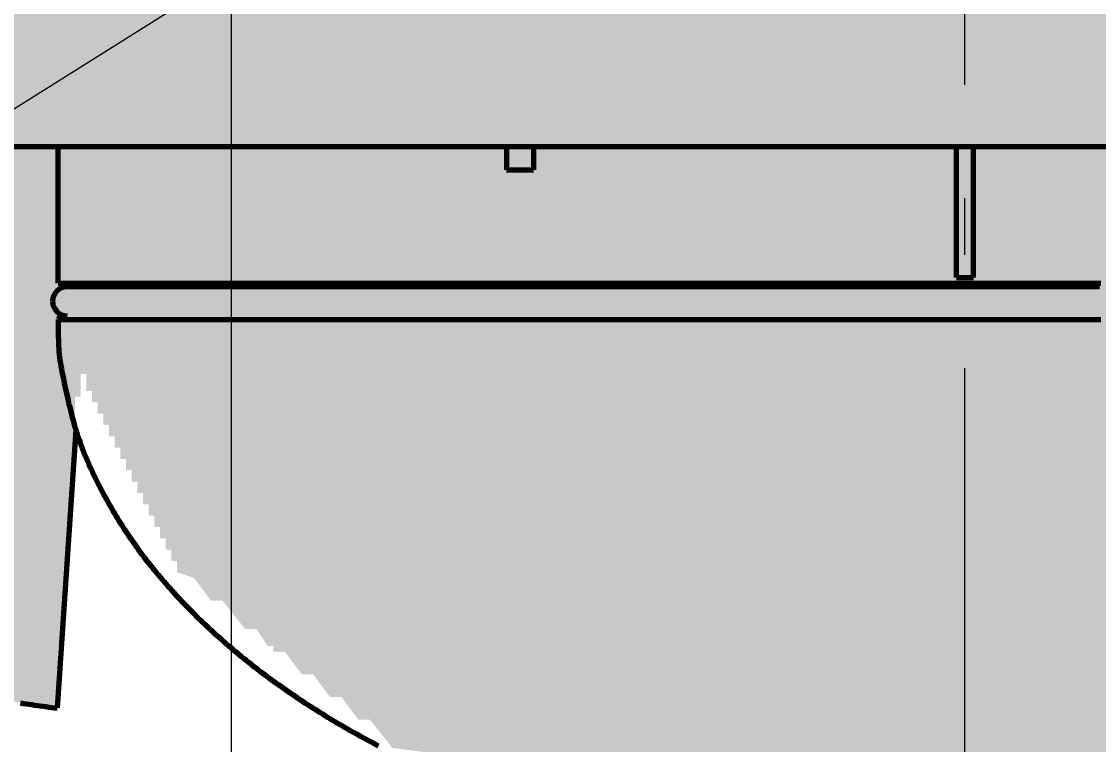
# Model space of a CAD drawing. Header units: millimetres. Extents: x 0 to 2382, y 0 to 420.
# Drawn here: x 2161.36 to 2180.36, y 234.36 to 247.11 of the extents above; entities that cross this region are included whole.
import ezdxf

# ---------------------------------------------------------------- set-up
doc = ezdxf.new("R2010")
doc.units = ezdxf.units.MM
doc.linetypes.add('IRAM-F-TRAZO-PUNTO', pattern=[20, 15, -2, 1, -2])
for name, color, linetype, lineweight in [('01-VISIBLE', 7, 'CONTINUOUS', 70), ('03-EJE', 1, 'IRAM-F-TRAZO-PUNTO', 18), ('04-COTA', 3, 'CONTINUOUS', 18), ('08-FINA', 5, 'CONTINUOUS', 18), ('13-GRAFICA', 30, 'CONTINUOUS', 18)]:
    doc.layers.add(name, color=color, linetype=linetype, lineweight=lineweight)
doc.styles.add('ISO3098', font='isocpeur.ttf')
doc.dimstyles.new('FLAMA-IRAM', dxfattribs={"dimtxt": 3.5, "dimasz": 3.5, "dimexe": 2, "dimexo": 1.5, "dimgap": 1, "dimtad": 1, "dimdec": 1, "dimtxsty": 'ISO3098', "dimblk": 'IRAM_FLECHA', "dimblk1": 'IRAM_FLECHA', "dimblk2": 'IRAM_FLECHA', "dimcen": 2.5, "dimclrd": 256, "dimclre": 256, "dimclrt": 256, "dimazin": 3, "dimtfac": 1, "dimtmove": 0, "dimatfit": 3, "dimlwd": 18, "dimlwe": 18})

# ---------------------------------------------------------------- blocks, each defined once
blk = doc.blocks.new('IRAM_FLECHA')
blk.add_solid([(0, 0), (-1, 0.125), (-1, -0.125)])

msp = doc.modelspace()

# ---------------------------------------------------------------- hatches: boundary and pattern name
at = {"layer": '13-GRAFICA', "true_color": 0xb21820}
h = msp.add_hatch(color=7, dxfattribs=at)
h.dxf.hatch_style = 1
h.paths.add_polyline_path([(2159.8, 244.9), (2159.8, 248.1), (2196.2, 248.1), (2196.2, 244.9)])
at = {"layer": '13-GRAFICA', "true_color": 0x202020}
h = msp.add_hatch(color=7, dxfattribs=at)
h.dxf.hatch_style = 1
h.paths.add_polyline_path([(2159.4, 244.5), (2159.8, 244.5), (2159.8, 244.9), (2162, 244.9), (2162, 242.5), (2162.3, 242.5), (2162.3, 242.4), (2162, 242.4), (2162, 242.3), (2161.9, 242.3), (2161.9, 242), (2162, 242), (2162, 241.7), (2162.1, 241.7), (2162.1, 241.5), (2162.2, 241.5), (2162.2, 241.3), (2162.3, 241.3), (2162.3, 241.1), (2162.4, 241.1), (2162.4, 240.5), (2162.3, 240.5), (2162.3, 239), (2162.2, 239), (2162.2, 237.5), (2162.1, 237.5), (2162.1, 236.1), (2162, 236.1), (2162, 235), (2159.4, 235.4)])
at = {"layer": '13-GRAFICA', "true_color": 0xb21820}
h = msp.add_hatch(color=7, dxfattribs=at)
h.dxf.hatch_style = 1
h.paths.add_polyline_path([(2169.9, 244.9), (2169.9, 244.5), (2170.4, 244.5), (2170.4, 244.9), (2177.8, 244.9), (2177.8, 242.6), (2178.2, 242.6), (2178.2, 244.9), (2185.6, 244.9), (2185.6, 244.5), (2186.1, 244.5), (2186.1, 244.9), (2194, 244.9), (2194, 242.5), (2162, 242.5), (2162, 244.9)])
h = msp.add_hatch(color=7, dxfattribs=at)
h.dxf.hatch_style = 1
h.paths.add_polyline_path([(2170.4, 244.5), (2169.9, 244.5), (2169.9, 244.9), (2170.4, 244.9)])
h = msp.add_hatch(color=7, dxfattribs=at)
h.dxf.hatch_style = 1
h.paths.add_polyline_path([(2178.2, 242.6), (2177.8, 242.6), (2177.8, 244.9), (2178.2, 244.9)])
h = msp.add_hatch(color=7, dxfattribs=at)
h.dxf.hatch_style = 1
h.paths.add_polyline_path([(2193.7, 242.5), (2193.7, 242.4), (2162.3, 242.4), (2162.3, 242.5)])
h = msp.add_hatch(color=7, dxfattribs=at)
h.dxf.hatch_style = 1
h.paths.add_polyline_path([(2162, 242.3), (2162, 242.4), (2194, 242.4), (2194, 242.3), (2194.1, 242.3), (2194.1, 242), (2161.9, 242), (2161.9, 242.3)])
h = msp.add_hatch(color=7, dxfattribs=at)
h.dxf.hatch_style = 1
h.paths.add_polyline_path([(2176.9, 232.2), (2176.9, 232.3), (2176.5, 232.3), (2176.5, 232.4), (2176.1, 232.4), (2176.1, 232.5), (2175.6, 232.5), (2175.6, 232.6), (2173.1, 232.8), (2173.1, 232.9), (2172.2, 233.1), (2172.2, 233.2), (2172, 233.2), (2172, 233.3), (2171.1, 233.5), (2171.1, 233.6), (2170.9, 233.6), (2170.9, 233.7), (2170.5, 233.7), (2170.5, 233.8), (2170, 233.8), (2170, 233.9), (2169.6, 233.9), (2169.6, 234), (2169.2, 234), (2169.2, 234.1), (2168.7, 234.1), (2168.7, 234.2), (2167.9, 234.3), (2167.5, 234.8), (2167.3, 234.8), (2167, 235.2), (2166.8, 235.2), (2166.5, 235.6), (2166.3, 235.6), (2166, 236), (2165.8, 236), (2165.8, 236.1), (2165.7, 236.1), (2165.5, 236.4), (2165.3, 236.4), (2164.9, 236.9), (2164.7, 236.9), (2164.4, 237.3), (2164.1, 237.4), (2164.1, 237.6), (2164, 237.6), (2164, 237.8), (2163.9, 237.8), (2163.9, 238), (2163.8, 238), (2163.8, 238.2), (2163.7, 238.2), (2163.7, 238.4), (2163.6, 238.4), (2163.6, 238.6), (2163.5, 238.6), (2163.5, 238.8), (2163.4, 238.8), (2163.4, 239), (2163.3, 239), (2163.3, 239.2), (2163.2, 239.2), (2163.2, 239.4), (2163.1, 239.4), (2163.1, 239.6), (2163, 239.6), (2163, 239.8), (2162.9, 239.8), (2162.9, 240), (2162.8, 240), (2162.8, 240.2), (2162.7, 240.2), (2162.7, 240.4), (2162.6, 240.4), (2162.6, 240.6), (2162.5, 240.6), (2162.5, 240.9), (2162.4, 240.9), (2162.4, 241.1), (2162.3, 241.1), (2162.3, 241.3), (2162.2, 241.3), (2162.2, 241.5), (2162.1, 241.5), (2162.1, 241.7), (2162, 241.7), (2162, 242), (2194, 242), (2194, 241), (2193.9, 241), (2193.9, 240.6), (2193.8, 240.6), (2193.7, 239.9), (2193.6, 239.9), (2193.6, 239.7), (2193.5, 239.7), (2193.5, 239.4), (2193.4, 239.4), (2193.3, 238.9), (2193.1, 238.8), (2193, 238.4), (2192.8, 238.3), (2192.8, 238.1), (2192.6, 238), (2192.6, 237.8), (2192.4, 237.7), (2192.4, 237.5), (2191.2, 236.4), (2191.2, 236.2), (2191, 236.2), (2190.9, 236), (2190.7, 236), (2190.6, 235.8), (2190.4, 235.8), (2190.3, 235.6), (2190.1, 235.6), (2190, 235.4), (2189.8, 235.4), (2189.7, 235.2), (2189.5, 235.2), (2189.4, 235), (2189.2, 235), (2189.1, 234.8), (2188.9, 234.8), (2188.9, 234.7), (2188.8, 234.7), (2188.7, 234.5), (2188.5, 234.5), (2188.4, 234.3), (2188.1, 234.3), (2188.1, 234.2), (2187.9, 234.2), (2187.9, 234.1), (2187.3, 234), (2187.3, 233.9), (2187.1, 233.9), (2187.1, 233.8), (2186.5, 233.7), (2186.5, 233.6), (2186.3, 233.6), (2186.3, 233.5), (2185.7, 233.4), (2185.7, 233.3), (2185.5, 233.3), (2185.5, 233.2), (2184.9, 233.1), (2184.9, 233), (2184.4, 232.9), (2184.4, 232.8), (2184.1, 232.8), (2184.1, 232.7), (2183.3, 232.7), (2183.3, 232.6), (2182.5, 232.6), (2182.5, 232.5), (2181.7, 232.5), (2181.7, 232.4), (2180.9, 232.4), (2180.9, 232.3), (2180, 232.3), (2180, 232.2), (2179.2, 232.2), (2179.2, 232.1), (2178.4, 232.1), (2178.4, 232), (2177.8, 232), (2177.8, 232.1)])

# ---------------------------------------------------------------- linework, layer by layer
at = {"layer": '01-VISIBLE'}
for p, q in [((2159.8, 244.912), (2196.2, 244.912)), ((2162, 242.5), (2162, 244.912)), ((2169.912, 244.912), (2169.912, 244.5)), ((2170.387, 244.912), (2170.387, 244.5)), ((2177.85, 242.6), (2177.85, 244.912)), ((2178.15, 242.6), (2178.15, 244.912)), ((2169.912, 244.5), (2170.387, 244.5)), ((2162.32, 242.5), (2162.288, 242.436)), ((2177.85, 242.6), (2178.15, 242.6)), ((2162.046, 241.951), (2162, 241.86)), ((2162.316, 239.908), (2161.985, 235.001))]:
    msp.add_line(p, q, dxfattribs=at)
for points in [[(2162, 242.5), (2162.08, 242.5), (2162.16, 242.5), (2162.24, 242.5), (2162.32, 242.5), (2162.4, 242.5), (2162.48, 242.5), (2162.56, 242.5), (2162.64, 242.5), (2162.72, 242.5), (2162.8, 242.5), (2162.88, 242.5), (2162.96, 242.5), (2163.04, 242.5), (2163.12, 242.5), (2163.2, 242.5), (2163.28, 242.5), (2163.36, 242.5), (2163.44, 242.5), (2163.52, 242.5), (2163.6, 242.5), (2163.68, 242.5), (2163.76, 242.5), (2163.84, 242.5), (2163.92, 242.5), (2164, 242.5), (2164.08, 242.5), (2164.16, 242.5), (2164.24, 242.5), (2164.32, 242.5), (2164.4, 242.5), (2164.48, 242.5), (2164.56, 242.5), (2164.64, 242.5), (2164.72, 242.5), (2164.8, 242.5), (2164.88, 242.5), (2164.96, 242.5), (2165.04, 242.5), (2165.12, 242.5), (2165.2, 242.5), (2165.28, 242.5), (2165.36, 242.5), (2165.44, 242.5), (2165.52, 242.5), (2165.6, 242.5), (2165.68, 242.5), (2165.76, 242.5), (2165.84, 242.5), (2165.92, 242.5), (2166, 242.5), (2166.08, 242.5), (2166.16, 242.5), (2166.24, 242.5), (2166.32, 242.5), (2166.4, 242.5), (2166.48, 242.5), (2166.56, 242.5), (2166.64, 242.5), (2166.72, 242.5), (2166.8, 242.5), (2166.88, 242.5), (2166.96, 242.5), (2167.04, 242.5), (2167.12, 242.5), (2167.2, 242.5), (2167.28, 242.5), (2167.36, 242.5), (2167.44, 242.5), (2167.52, 242.5), (2167.6, 242.5), (2167.68, 242.5), (2167.76, 242.5), (2167.84, 242.5), (2167.92, 242.5), (2168, 242.5), (2168.08, 242.5), (2168.16, 242.5), (2168.24, 242.5), (2168.32, 242.5), (2168.4, 242.5), (2168.48, 242.5), (2168.56, 242.5), (2168.64, 242.5), (2168.72, 242.5), (2168.8, 242.5), (2168.88, 242.5), (2168.96, 242.5), (2169.04, 242.5), (2169.12, 242.5), (2169.2, 242.5), (2169.28, 242.5), (2169.36, 242.5), (2169.44, 242.5), (2169.52, 242.5), (2169.6, 242.5), (2169.68, 242.5), (2169.76, 242.5), (2169.84, 242.5), (2169.92, 242.5), (2170, 242.5), (2170.08, 242.5), (2170.16, 242.5), (2170.24, 242.5), (2170.32, 242.5), (2170.4, 242.5), (2170.48, 242.5), (2170.56, 242.5), (2170.64, 242.5), (2170.72, 242.5), (2170.8, 242.5), (2170.88, 242.5), (2170.96, 242.5), (2171.04, 242.5), (2171.12, 242.5), (2171.2, 242.5), (2171.28, 242.5), (2171.36, 242.5), (2171.44, 242.5), (2171.52, 242.5), (2171.6, 242.5), (2171.68, 242.5), (2171.76, 242.5), (2171.84, 242.5), (2171.92, 242.5), (2172, 242.5), (2172.08, 242.5), (2172.16, 242.5), (2172.24, 242.5), (2172.32, 242.5), (2172.4, 242.5), (2172.48, 242.5), (2172.56, 242.5), (2172.64, 242.5), (2172.72, 242.5), (2172.8, 242.5), (2172.88, 242.5), (2172.96, 242.5), (2173.04, 242.5), (2173.12, 242.5), (2173.2, 242.5), (2173.28, 242.5), (2173.36, 242.5), (2173.44, 242.5), (2173.52, 242.5), (2173.6, 242.5), (2173.68, 242.5), (2173.76, 242.5), (2173.84, 242.5), (2173.92, 242.5), (2174, 242.5), (2174.08, 242.5), (2174.16, 242.5), (2174.24, 242.5), (2174.32, 242.5), (2174.4, 242.5), (2174.48, 242.5), (2174.56, 242.5), (2174.64, 242.5), (2174.72, 242.5), (2174.8, 242.5), (2174.88, 242.5), (2174.96, 242.5), (2175.04, 242.5), (2175.12, 242.5), (2175.2, 242.5), (2175.28, 242.5), (2175.36, 242.5), (2175.44, 242.5), (2175.52, 242.5), (2175.6, 242.5), (2175.68, 242.5), (2175.76, 242.5), (2175.84, 242.5), (2175.92, 242.5), (2176, 242.5), (2176.08, 242.5), (2176.16, 242.5), (2176.24, 242.5), (2176.32, 242.5), (2176.4, 242.5), (2176.48, 242.5), (2176.56, 242.5), (2176.64, 242.5), (2176.72, 242.5), (2176.8, 242.5), (2176.88, 242.5), (2176.96, 242.5), (2177.04, 242.5), (2177.12, 242.5), (2177.2, 242.5), (2177.28, 242.5), (2177.36, 242.5), (2177.44, 242.5), (2177.52, 242.5), (2177.6, 242.5), (2177.68, 242.5), (2177.76, 242.5), (2177.84, 242.5), (2177.92, 242.5), (2178, 242.5), (2178.08, 242.5), (2178.16, 242.5), (2178.24, 242.5), (2178.32, 242.5), (2178.4, 242.5), (2178.48, 242.5), (2178.56, 242.5), (2178.64, 242.5), (2178.72, 242.5), (2178.8, 242.5), (2178.88, 242.5), (2178.96, 242.5), (2179.04, 242.5), (2179.12, 242.5), (2179.2, 242.5), (2179.28, 242.5), (2179.36, 242.5), (2179.44, 242.5), (2179.52, 242.5), (2179.6, 242.5), (2179.68, 242.5), (2179.76, 242.5), (2179.84, 242.5), (2179.92, 242.5), (2180, 242.5), (2180.08, 242.5), (2180.16, 242.5), (2180.24, 242.5), (2180.32, 242.5), (2180.4, 242.5)], [(2162.16, 242.436), (2162.11, 242.431), (2162.062, 242.417), (2162.018, 242.393), (2161.979, 242.361), (2161.947, 242.322), (2161.923, 242.278), (2161.909, 242.23), (2161.904, 242.18)], [(2162.288, 242.436), (2162.267, 242.436), (2162.245, 242.436), (2162.224, 242.436), (2162.203, 242.436), (2162.181, 242.436), (2162.16, 242.436)], [(2180.376, 242.436), (2180.297, 242.436), (2180.218, 242.436), (2180.138, 242.436), (2180.059, 242.436), (2179.98, 242.436), (2179.901, 242.436), (2179.822, 242.436), (2179.742, 242.436), (2179.663, 242.436), (2179.584, 242.436), (2179.505, 242.436), (2179.426, 242.436), (2179.346, 242.436), (2179.267, 242.436), (2179.188, 242.436), (2179.109, 242.436), (2179.03, 242.436), (2178.95, 242.436), (2178.871, 242.436), (2178.792, 242.436), (2178.713, 242.436), (2178.634, 242.436), (2178.554, 242.436), (2178.475, 242.436), (2178.396, 242.436), (2178.317, 242.436), (2178.238, 242.436), (2178.158, 242.436), (2178.079, 242.436), (2178, 242.436), (2177.921, 242.436), (2177.842, 242.436), (2177.762, 242.436), (2177.683, 242.436), (2177.604, 242.436), (2177.525, 242.436), (2177.446, 242.436), (2177.366, 242.436), (2177.287, 242.436), (2177.208, 242.436), (2177.129, 242.436), (2177.05, 242.436), (2176.97, 242.436), (2176.891, 242.436), (2176.812, 242.436), (2176.733, 242.436), (2176.654, 242.436), (2176.574, 242.436), (2176.495, 242.436), (2176.416, 242.436), (2176.337, 242.436), (2176.258, 242.436), (2176.178, 242.436), (2176.099, 242.436), (2176.02, 242.436), (2175.941, 242.436), (2175.862, 242.436), (2175.782, 242.436), (2175.703, 242.436), (2175.624, 242.436), (2175.545, 242.436), (2175.466, 242.436), (2175.386, 242.436), (2175.307, 242.436), (2175.228, 242.436), (2175.149, 242.436), (2175.07, 242.436), (2174.99, 242.436), (2174.911, 242.436), (2174.832, 242.436), (2174.753, 242.436), (2174.674, 242.436), (2174.594, 242.436), (2174.515, 242.436), (2174.436, 242.436), (2174.357, 242.436), (2174.278, 242.436), (2174.198, 242.436), (2174.119, 242.436), (2174.04, 242.436), (2173.961, 242.436), (2173.882, 242.436), (2173.802, 242.436), (2173.723, 242.436), (2173.644, 242.436), (2173.565, 242.436), (2173.486, 242.436), (2173.406, 242.436), (2173.327, 242.436), (2173.248, 242.436), (2173.169, 242.436), (2173.09, 242.436), (2173.01, 242.436), (2172.931, 242.436), (2172.852, 242.436), (2172.773, 242.436), (2172.694, 242.436), (2172.614, 242.436), (2172.535, 242.436), (2172.456, 242.436), (2172.377, 242.436), (2172.298, 242.436), (2172.218, 242.436), (2172.139, 242.436), (2172.06, 242.436), (2171.981, 242.436), (2171.902, 242.436), (2171.822, 242.436), (2171.743, 242.436), (2171.664, 242.436), (2171.585, 242.436), (2171.506, 242.436), (2171.426, 242.436), (2171.347, 242.436), (2171.268, 242.436), (2171.189, 242.436), (2171.11, 242.436), (2171.03, 242.436), (2170.951, 242.436), (2170.872, 242.436), (2170.793, 242.436), (2170.714, 242.436), (2170.634, 242.436), (2170.555, 242.436), (2170.476, 242.436), (2170.397, 242.436), (2170.318, 242.436), (2170.238, 242.436), (2170.159, 242.436), (2170.08, 242.436), (2170.001, 242.436), (2169.922, 242.436), (2169.842, 242.436), (2169.763, 242.436), (2169.684, 242.436), (2169.605, 242.436), (2169.526, 242.436), (2169.446, 242.436), (2169.367, 242.436), (2169.288, 242.436), (2169.209, 242.436), (2169.13, 242.436), (2169.05, 242.436), (2168.971, 242.436), (2168.892, 242.436), (2168.813, 242.436), (2168.734, 242.436), (2168.654, 242.436), (2168.575, 242.436), (2168.496, 242.436), (2168.417, 242.436), (2168.338, 242.436), (2168.258, 242.436), (2168.179, 242.436), (2168.1, 242.436), (2168.021, 242.436), (2167.942, 242.436), (2167.862, 242.436), (2167.783, 242.436), (2167.704, 242.436), (2167.625, 242.436), (2167.546, 242.436), (2167.466, 242.436), (2167.387, 242.436), (2167.308, 242.436), (2167.229, 242.436), (2167.15, 242.436), (2167.07, 242.436), (2166.991, 242.436), (2166.912, 242.436), (2166.833, 242.436), (2166.754, 242.436), (2166.674, 242.436), (2166.595, 242.436), (2166.516, 242.436), (2166.437, 242.436), (2166.358, 242.436), (2166.278, 242.436), (2166.199, 242.436), (2166.12, 242.436), (2166.041, 242.436), (2165.962, 242.436), (2165.882, 242.436), (2165.803, 242.436), (2165.724, 242.436), (2165.645, 242.436), (2165.566, 242.436), (2165.486, 242.436), (2165.407, 242.436), (2165.328, 242.436), (2165.249, 242.436), (2165.17, 242.436), (2165.09, 242.436), (2165.011, 242.436), (2164.932, 242.436), (2164.853, 242.436), (2164.774, 242.436), (2164.694, 242.436), (2164.615, 242.436), (2164.536, 242.436), (2164.457, 242.436), (2164.378, 242.436), (2164.298, 242.436), (2164.219, 242.436), (2164.14, 242.436), (2164.061, 242.436), (2163.982, 242.436), (2163.902, 242.436), (2163.823, 242.436), (2163.744, 242.436), (2163.665, 242.436), (2163.586, 242.436), (2163.506, 242.436), (2163.427, 242.436), (2163.348, 242.436), (2163.269, 242.436), (2163.19, 242.436), (2163.11, 242.436), (2163.031, 242.436), (2162.952, 242.436), (2162.873, 242.436), (2162.794, 242.436), (2162.714, 242.436), (2162.635, 242.436), (2162.556, 242.436), (2162.477, 242.436), (2162.398, 242.436), (2162.318, 242.436), (2162.239, 242.436), (2162.16, 242.436)], [(2161.904, 242.18), (2161.909, 242.13), (2161.923, 242.082), (2161.947, 242.038), (2161.979, 241.999), (2162.018, 241.967), (2162.062, 241.943), (2162.11, 241.929), (2162.16, 241.924)], [(2162, 241.86), (2162.08, 241.86), (2162.16, 241.86), (2162.24, 241.86), (2162.32, 241.86), (2162.4, 241.86), (2162.48, 241.86), (2162.56, 241.86), (2162.64, 241.86), (2162.72, 241.86), (2162.8, 241.86), (2162.88, 241.86), (2162.96, 241.86), (2163.04, 241.86), (2163.12, 241.86), (2163.2, 241.86), (2163.28, 241.86), (2163.36, 241.86), (2163.44, 241.86), (2163.52, 241.86), (2163.6, 241.86), (2163.68, 241.86), (2163.76, 241.86), (2163.84, 241.86), (2163.92, 241.86), (2164, 241.86), (2164.08, 241.86), (2164.16, 241.86), (2164.24, 241.86), (2164.32, 241.86), (2164.4, 241.86), (2164.48, 241.86), (2164.56, 241.86), (2164.64, 241.86), (2164.72, 241.86), (2164.8, 241.86), (2164.88, 241.86), (2164.96, 241.86), (2165.04, 241.86), (2165.12, 241.86), (2165.2, 241.86), (2165.28, 241.86), (2165.36, 241.86), (2165.44, 241.86), (2165.52, 241.86), (2165.6, 241.86), (2165.68, 241.86), (2165.76, 241.86), (2165.84, 241.86), (2165.92, 241.86), (2166, 241.86), (2166.08, 241.86), (2166.16, 241.86), (2166.24, 241.86), (2166.32, 241.86), (2166.4, 241.86), (2166.48, 241.86), (2166.56, 241.86), (2166.64, 241.86), (2166.72, 241.86), (2166.8, 241.86), (2166.88, 241.86), (2166.96, 241.86), (2167.04, 241.86), (2167.12, 241.86), (2167.2, 241.86), (2167.28, 241.86), (2167.36, 241.86), (2167.44, 241.86), (2167.52, 241.86), (2167.6, 241.86), (2167.68, 241.86), (2167.76, 241.86), (2167.84, 241.86), (2167.92, 241.86), (2168, 241.86), (2168.08, 241.86), (2168.16, 241.86), (2168.24, 241.86), (2168.32, 241.86), (2168.4, 241.86), (2168.48, 241.86), (2168.56, 241.86), (2168.64, 241.86), (2168.72, 241.86), (2168.8, 241.86), (2168.88, 241.86), (2168.96, 241.86), (2169.04, 241.86), (2169.12, 241.86), (2169.2, 241.86), (2169.28, 241.86), (2169.36, 241.86), (2169.44, 241.86), (2169.52, 241.86), (2169.6, 241.86), (2169.68, 241.86), (2169.76, 241.86), (2169.84, 241.86), (2169.92, 241.86), (2170, 241.86), (2170.08, 241.86), (2170.16, 241.86), (2170.24, 241.86), (2170.32, 241.86), (2170.4, 241.86), (2170.48, 241.86), (2170.56, 241.86), (2170.64, 241.86), (2170.72, 241.86), (2170.8, 241.86), (2170.88, 241.86), (2170.96, 241.86), (2171.04, 241.86), (2171.12, 241.86), (2171.2, 241.86), (2171.28, 241.86), (2171.36, 241.86), (2171.44, 241.86), (2171.52, 241.86), (2171.6, 241.86), (2171.68, 241.86), (2171.76, 241.86), (2171.84, 241.86), (2171.92, 241.86), (2172, 241.86), (2172.08, 241.86), (2172.16, 241.86), (2172.24, 241.86), (2172.32, 241.86), (2172.4, 241.86), (2172.48, 241.86), (2172.56, 241.86), (2172.64, 241.86), (2172.72, 241.86), (2172.8, 241.86), (2172.88, 241.86), (2172.96, 241.86), (2173.04, 241.86), (2173.12, 241.86), (2173.2, 241.86), (2173.28, 241.86), (2173.36, 241.86), (2173.44, 241.86), (2173.52, 241.86), (2173.6, 241.86), (2173.68, 241.86), (2173.76, 241.86), (2173.84, 241.86), (2173.92, 241.86), (2174, 241.86), (2174.08, 241.86), (2174.16, 241.86), (2174.24, 241.86), (2174.32, 241.86), (2174.4, 241.86), (2174.48, 241.86), (2174.56, 241.86), (2174.64, 241.86), (2174.72, 241.86), (2174.8, 241.86), (2174.88, 241.86), (2174.96, 241.86), (2175.04, 241.86), (2175.12, 241.86), (2175.2, 241.86), (2175.28, 241.86), (2175.36, 241.86), (2175.44, 241.86), (2175.52, 241.86), (2175.6, 241.86), (2175.68, 241.86), (2175.76, 241.86), (2175.84, 241.86), (2175.92, 241.86), (2176, 241.86), (2176.08, 241.86), (2176.16, 241.86), (2176.24, 241.86), (2176.32, 241.86), (2176.4, 241.86), (2176.48, 241.86), (2176.56, 241.86), (2176.64, 241.86), (2176.72, 241.86), (2176.8, 241.86), (2176.88, 241.86), (2176.96, 241.86), (2177.04, 241.86), (2177.12, 241.86), (2177.2, 241.86), (2177.28, 241.86), (2177.36, 241.86), (2177.44, 241.86), (2177.52, 241.86), (2177.6, 241.86), (2177.68, 241.86), (2177.76, 241.86), (2177.84, 241.86), (2177.92, 241.86), (2178, 241.86), (2178.08, 241.86), (2178.16, 241.86), (2178.24, 241.86), (2178.32, 241.86), (2178.4, 241.86), (2178.48, 241.86), (2178.56, 241.86), (2178.64, 241.86), (2178.72, 241.86), (2178.8, 241.86), (2178.88, 241.86), (2178.96, 241.86), (2179.04, 241.86), (2179.12, 241.86), (2179.2, 241.86), (2179.28, 241.86), (2179.36, 241.86), (2179.44, 241.86), (2179.52, 241.86), (2179.6, 241.86), (2179.68, 241.86), (2179.76, 241.86), (2179.84, 241.86), (2179.92, 241.86), (2180, 241.86), (2180.08, 241.86), (2180.16, 241.86), (2180.24, 241.86), (2180.32, 241.86), (2180.4, 241.86)], [(2162, 241.86), (2162, 241.809), (2162, 241.757), (2162.001, 241.706), (2162.001, 241.654), (2162.002, 241.603), (2162.004, 241.551), (2162.005, 241.5), (2162.007, 241.448), (2162.009, 241.397), (2162.013, 241.345), (2162.016, 241.294), (2162.021, 241.243), (2162.027, 241.191), (2162.033, 241.14), (2162.041, 241.089), (2162.049, 241.039), (2162.058, 240.988), (2162.068, 240.937), (2162.078, 240.887), (2162.088, 240.836), (2162.099, 240.786), (2162.11, 240.736), (2162.12, 240.685), (2162.131, 240.635), (2162.142, 240.585), (2162.153, 240.534), (2162.164, 240.484), (2162.176, 240.434), (2162.187, 240.384), (2162.2, 240.334), (2162.212, 240.284), (2162.225, 240.234), (2162.238, 240.184), (2162.251, 240.134), (2162.265, 240.085), (2162.279, 240.035), (2162.293, 239.985), (2162.307, 239.936), (2162.322, 239.887), (2162.338, 239.838), (2162.355, 239.789), (2162.371, 239.74), (2162.388, 239.692), (2162.406, 239.643), (2162.424, 239.595), (2162.443, 239.547), (2162.462, 239.499), (2162.481, 239.452), (2162.501, 239.404), (2162.521, 239.357), (2162.542, 239.309), (2162.563, 239.262), (2162.584, 239.216), (2162.606, 239.169), (2162.628, 239.122), (2162.65, 239.076), (2162.673, 239.03), (2162.696, 238.984), (2162.719, 238.938), (2162.743, 238.892), (2162.767, 238.846), (2162.791, 238.801), (2162.815, 238.755), (2162.84, 238.71), (2162.865, 238.665), (2162.89, 238.62), (2162.915, 238.575), (2162.941, 238.531), (2162.967, 238.486), (2162.993, 238.442), (2163.02, 238.398), (2163.047, 238.354), (2163.074, 238.31), (2163.101, 238.267), (2163.129, 238.223), (2163.157, 238.18), (2163.185, 238.137), (2163.213, 238.094), (2163.242, 238.051), (2163.271, 238.008), (2163.3, 237.966), (2163.33, 237.924), (2163.36, 237.882), (2163.39, 237.84), (2163.42, 237.798), (2163.451, 237.757), (2163.481, 237.716), (2163.512, 237.675), (2163.544, 237.634), (2163.575, 237.593), (2163.607, 237.553), (2163.639, 237.512), (2163.671, 237.472), (2163.704, 237.432), (2163.736, 237.392), (2163.769, 237.353), (2163.802, 237.313), (2163.836, 237.274), (2163.869, 237.235), (2163.903, 237.196), (2163.937, 237.157), (2163.971, 237.119), (2164.006, 237.08), (2164.04, 237.042), (2164.075, 237.004), (2164.11, 236.966), (2164.145, 236.929), (2164.18, 236.891), (2164.216, 236.854), (2164.251, 236.817), (2164.287, 236.78), (2164.323, 236.743), (2164.36, 236.707), (2164.396, 236.67), (2164.433, 236.634), (2164.469, 236.598), (2164.506, 236.562), (2164.543, 236.526), (2164.581, 236.491), (2164.618, 236.455), (2164.656, 236.42), (2164.693, 236.385), (2164.731, 236.35), (2164.769, 236.315), (2164.807, 236.281), (2164.846, 236.247), (2164.884, 236.212), (2164.923, 236.178), (2164.962, 236.145), (2165.001, 236.111), (2165.04, 236.078), (2165.079, 236.044), (2165.119, 236.011), (2165.158, 235.978), (2165.198, 235.945), (2165.238, 235.913), (2165.278, 235.88), (2165.318, 235.848), (2165.358, 235.816), (2165.399, 235.784), (2165.439, 235.752), (2165.48, 235.721), (2165.521, 235.689), (2165.562, 235.658), (2165.603, 235.627), (2165.644, 235.596), (2165.685, 235.565), (2165.727, 235.535), (2165.768, 235.504), (2165.81, 235.474), (2165.851, 235.444), (2165.893, 235.414), (2165.935, 235.384), (2165.977, 235.354), (2166.02, 235.325), (2166.062, 235.295), (2166.104, 235.266), (2166.147, 235.237), (2166.19, 235.208), (2166.232, 235.18), (2166.275, 235.151), (2166.318, 235.123), (2166.361, 235.094), (2166.404, 235.066), (2166.448, 235.038), (2166.491, 235.011), (2166.534, 234.983), (2166.578, 234.955), (2166.622, 234.928), (2166.665, 234.901), (2166.709, 234.874), (2166.753, 234.847), (2166.797, 234.82), (2166.841, 234.794), (2166.885, 234.767), (2166.93, 234.741), (2166.974, 234.715), (2167.019, 234.689), (2167.063, 234.663), (2167.108, 234.637), (2167.152, 234.612), (2167.197, 234.587), (2167.242, 234.561), (2167.287, 234.536), (2167.332, 234.511), (2167.377, 234.487), (2167.423, 234.462), (2167.468, 234.437), (2167.513, 234.413), (2167.559, 234.389), (2167.604, 234.365), (2167.65, 234.341)], [(2161.985, 235.001), (2161.935, 235.004), (2161.885, 235.011), (2161.835, 235.017), (2161.785, 235.024), (2161.736, 235.031), (2161.686, 235.038), (2161.636, 235.045), (2161.586, 235.052), (2161.537, 235.06), (2161.487, 235.067), (2161.437, 235.074), (2161.387, 235.081), (2161.338, 235.089)]]:
    msp.add_lwpolyline(points, dxfattribs=at)
at = {"layer": '03-EJE'}
msp.add_line((2178, 226), (2178, 282.84), dxfattribs=at)
at = {"layer": '08-FINA'}
msp.add_line((2178, 256.11), (2148, 237.264), dxfattribs=at)

# ---------------------------------------------------------------- dimensions: what is measured, and where the dimension line sits
at = {"layer": '04-COTA'}
msp.add_linear_dim(base=(2165.056, 221), p1=(2165.056, 259.16), p2=(2190.944, 259.16), dimstyle='FLAMA-IRAM', override={"dimlfac": 10}, dxfattribs=at).render()

doc.saveas('drawing.dxf')
